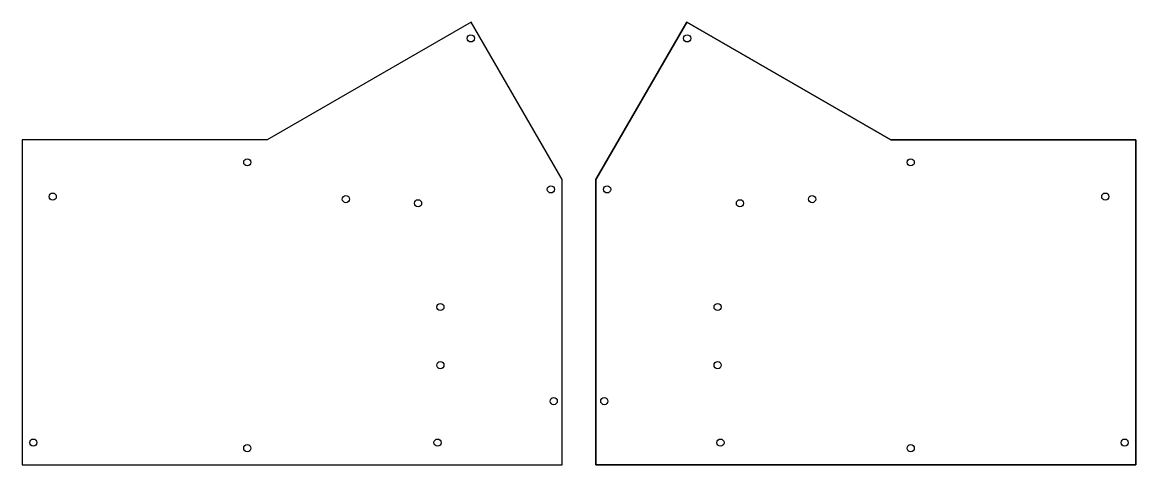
# Model space of a CAD drawing. Header units: millimetres. Extents: x -401 to 1, y -157 to 3.
import ezdxf

# ---------------------------------------------------------------- set-up
doc = ezdxf.new("R2010")
doc.units = ezdxf.units.MM
doc.layers.get('0').update_dxf_attribs({"linetype": 'CONTINUOUS'})

msp = doc.modelspace()

# ---------------------------------------------------------------- linework, layer by layer
for points in [[(-400.91, -39.5), (-400.91, -156.9), (-206.13, -156.9), (-206.13, -53.86), (-238.94, 2.97), (-312.5, -39.5)], [(-193.87, -156.9), (0.91, -156.9), (0.91, -39.5), (-87.5, -39.5), (-161.06, 2.97), (-193.87, -53.86)], [(0.91, -39.5), (0.91, -156.9), (-193.87, -156.9), (-193.87, -53.86), (-161.06, 2.97), (-87.5, -39.5)]]:
    msp.add_lwpolyline(points, close=True)
for centre in [(-239.04, -2.86), (-160.96, -2.86), (-160.96, -2.86), (-319.71, -47.64), (-80.29, -47.64), (-80.29, -47.64), (-210.13, -57.41), (-189.87, -57.41), (-189.87, -57.41), (-389.92, -60.02), (-284.11, -60.93), (-115.89, -60.93), (-115.89, -60.93), (-10.08, -60.02), (-10.08, -60.02), (-258.08, -62.43), (-141.92, -62.43), (-141.92, -62.43), (-250.03, -99.91), (-149.97, -99.91), (-149.97, -99.91), (-250.03, -120.91), (-149.97, -120.91), (-149.97, -120.91), (-209.13, -133.9), (-190.87, -133.9), (-190.87, -133.9), (-396.91, -148.9), (-251.03, -148.9), (-148.97, -148.9), (-148.97, -148.9), (-3.09, -148.9), (-3.09, -148.9), (-319.71, -150.9), (-80.29, -150.9), (-80.29, -150.9)]:
    msp.add_circle(centre, 1.3)

doc.saveas('drawing.dxf')
